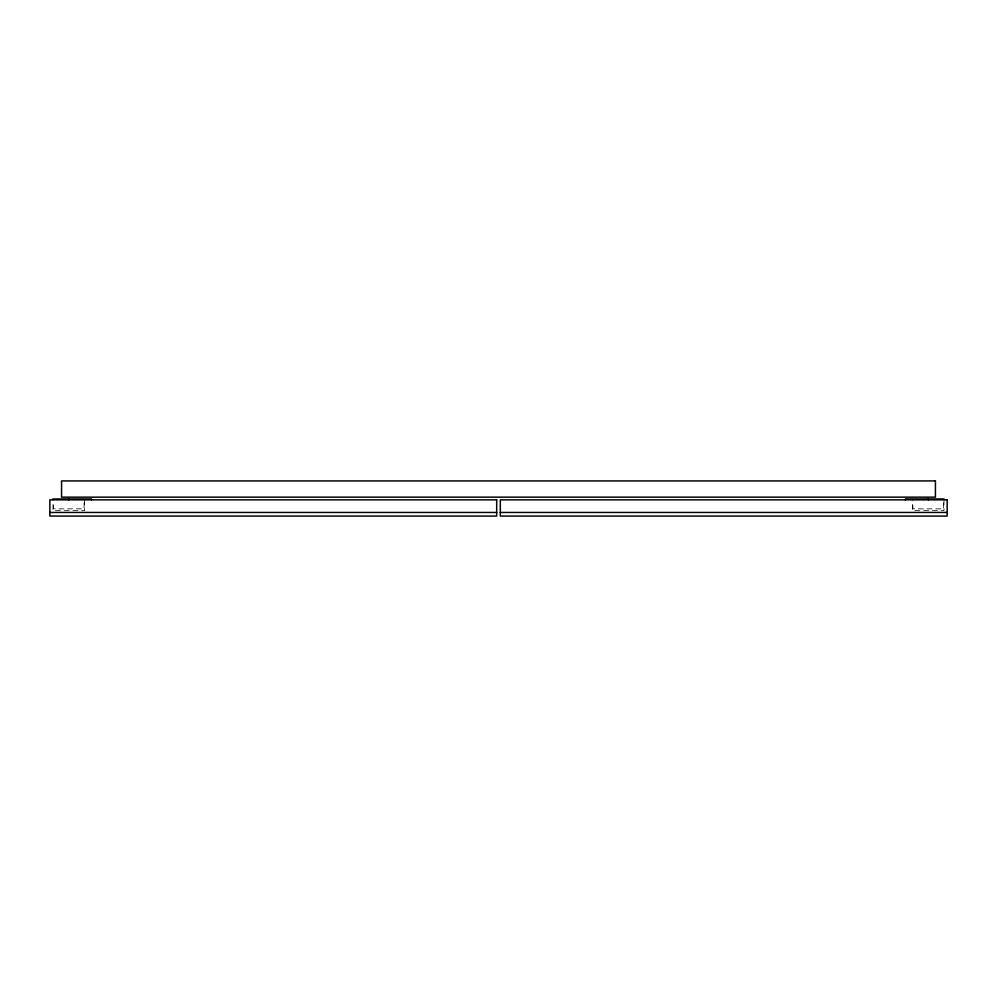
<?xml version="1.0" encoding="UTF-8"?>
<svg xmlns="http://www.w3.org/2000/svg" width="997" height="997" viewBox="0 0 997 997"><rect width="100%" height="100%" fill="white"/><g stroke="black" fill="none" stroke-linecap="round" stroke-linejoin="round"><path stroke-width="0.75" stroke-dasharray="4.99 3.74" d="M943.997 499.846L943.997 510.663L912.467 510.663L912.467 499.846M943.548 502.849L943.548 508.856L912.916 508.856L912.916 502.849M84.533 499.846L84.533 510.663L53.003 510.663L53.003 499.846M84.084 502.849L84.084 508.856L53.452 508.856L53.452 502.849"/><path stroke-width="1.5" d="M52.829 498.949L91.574 498.949L91.574 499.846M944.171 498.949L905.426 498.949L905.426 499.846M49.85 512.458L496.693 512.458M500.307 512.458L947.15 512.458M928.232 498.949L928.232 499.846M68.768 498.949L68.768 499.846M935.435 480.928L61.565 480.928L61.565 497.154L935.435 497.154L935.435 480.928M496.693 499.846L49.85 499.846L49.85 516.072L496.693 516.072L496.693 499.846M947.15 499.846L500.307 499.846L500.307 516.072L947.15 516.072L947.15 499.846"/></g></svg>
